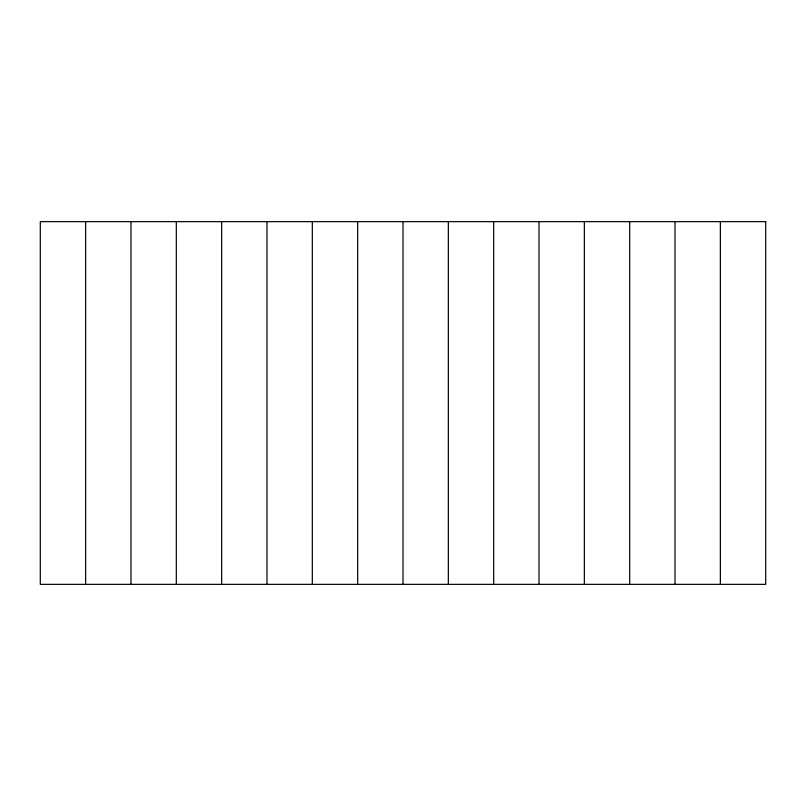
<?xml version="1.0" encoding="UTF-8"?>
<svg xmlns="http://www.w3.org/2000/svg" width="806" height="806" viewBox="0 0 806 806"><rect width="100%" height="100%" fill="white"/><g stroke="black" fill="none" stroke-linecap="round" stroke-linejoin="round"><path stroke-width="1.21" d="M720.363 221.65L720.363 584.35M675.025 221.65L675.025 584.35M629.688 221.65L629.688 584.35M584.35 221.65L584.35 584.35M539.013 221.65L539.013 584.35M493.675 221.65L493.675 584.35M448.338 221.65L448.338 584.35M403 221.65L403 584.35M357.663 221.65L357.663 584.35M312.325 221.65L312.325 584.35M266.988 221.65L266.988 584.35M221.65 221.65L221.65 584.35M176.312 221.65L176.312 584.35M130.975 221.65L130.975 584.35M85.638 221.65L85.638 584.35M765.7 221.65L40.3 221.65L40.3 584.35L765.7 584.35L765.7 221.65"/></g></svg>
